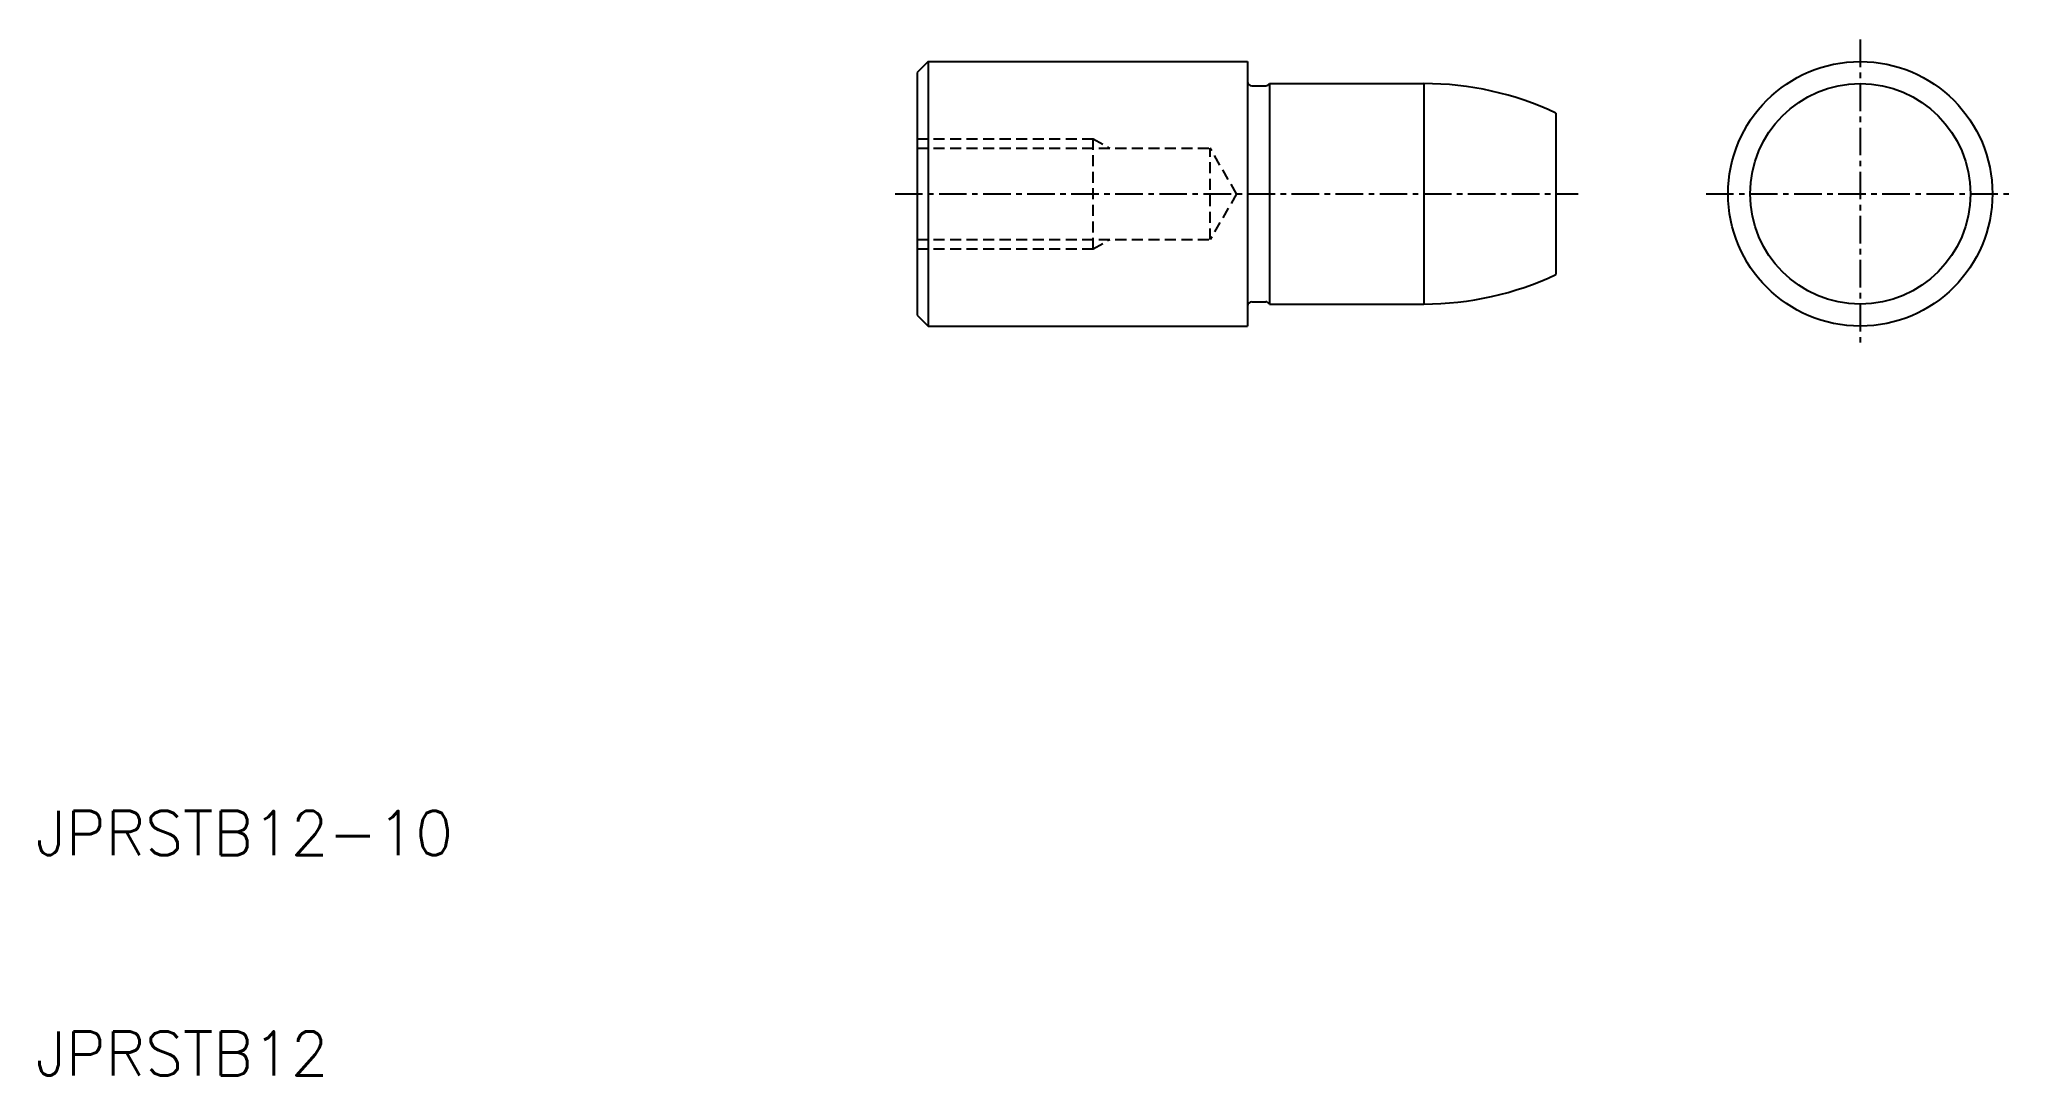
# Model space of a CAD drawing. Extents: x 10.2 to 99.8, y 10 to 57.
import ezdxf

# ---------------------------------------------------------------- set-up
doc = ezdxf.new("R2010")
doc.units = 0
doc.linetypes.add('CENTER', pattern=[2, 1.25, -0.25, 0.25, -0.25])
doc.linetypes.add('DASHED', pattern=[0.75, 0.5, -0.25])
doc.layers.get('0').update_dxf_attribs({"linetype": 'CONTINUOUS'})
doc.layers.add('CENTER', color=1, linetype='CENTER')
doc.styles.get("Standard").update_dxf_attribs({"font": 'txt.shx'})

msp = doc.modelspace()

# ---------------------------------------------------------------- linework, layer by layer
at = {"color": 7, "linetype": 'CONTINUOUS'}
for p, q in [((50.5, 56), (50, 55.5)), ((50.5, 56), (65, 56)), ((50.5, 56), (50.5, 44)), ((65, 56), (65, 44)), ((50, 55.5), (50, 44.5)), ((65.2, 54.9), (65.827, 54.9)), ((66, 55), (73, 55)), ((66, 55), (66, 45)), ((73, 55), (73, 45)), ((79, 53.66), (79, 46.34)), ((65.2, 45.1), (65.827, 45.1)), ((66, 45), (73, 45)), ((50, 44.5), (50.5, 44)), ((50.5, 44), (65, 44))]:
    msp.add_line(p, q, dxfattribs=at)
at = {"color": 3, "linetype": 'DASHED'}
for p, q in [((50, 52.5), (58, 52.5)), ((50, 52.067), (63.307, 52.067)), ((58, 47.5), (58, 52.5)), ((58, 52.5), (58.75, 52.067)), ((64.5, 50), (63.307, 52.067)), ((63.307, 47.933), (63.307, 52.067)), ((64.5, 50), (63.307, 47.933)), ((50, 47.933), (63.307, 47.933)), ((58, 47.5), (58.75, 47.933)), ((50, 47.5), (58, 47.5))]:
    msp.add_line(p, q, dxfattribs=at)
at = {"color": 7, "linetype": 'CONTINUOUS'}
for radius in [6, 5]:
    msp.add_circle((92.81, 50), radius, dxfattribs=at)
for centre, radius, start, end in [((65.2, 55.1), 0.2, 180, 270), ((65.827, 55.1), 0.2, 270, 330), ((73.016, 40.965), 14.035, 64.76194, 90.06376), ((73.016, 59.035), 14.035, 269.93624, 295.23806), ((65.2, 44.9), 0.2, 90, 180), ((65.827, 44.9), 0.2, 30, 90)]:
    msp.add_arc(centre, radius, start, end, dxfattribs=at)
at = {"layer": 'CENTER', "color": 1, "linetype": 'CENTER'}
for p, q in [((92.81, 57), (92.81, 43)), ((49, 50), (80, 50)), ((85.81, 50), (99.81, 50))]:
    msp.add_line(p, q, dxfattribs=at)

# ---------------------------------------------------------------- texts
at = {"color": 7, "linetype": 'CONTINUOUS'}
for s, p in [('JPRSTB12-10', (10, 20)), ('JPRSTB12', (10, 10))]:
    msp.add_text(s, height=2, dxfattribs=at).set_placement(p)

doc.saveas('drawing.dxf')
